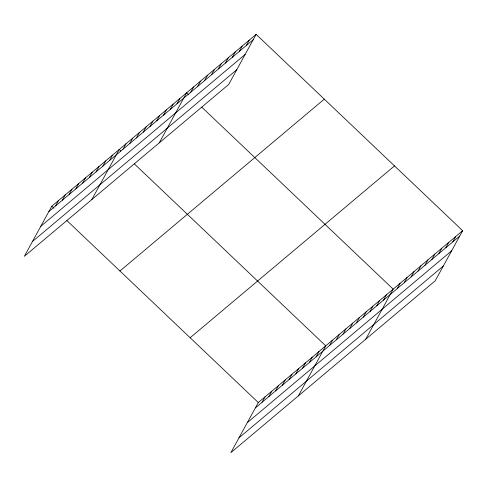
<?xml version="1.0" encoding="UTF-8"?>
<svg xmlns="http://www.w3.org/2000/svg" width="487" height="487" viewBox="0 0 487 487"><rect width="100%" height="100%" fill="white"/><g stroke="black" fill="none" stroke-linecap="round" stroke-linejoin="round"><path stroke-width="0.73" d="M256.138 34.352L51.78 206.202L24.35 256.302L228.707 84.452L256.138 34.352L462.65 230.698L435.22 280.798L230.862 452.648L258.293 402.548L462.65 230.698M55.591 205.891L58.525 200.528M62.33 200.218L65.27 194.861M69.075 194.55L72.009 189.187M75.82 188.877L78.754 183.514M82.565 183.209L85.499 177.846M89.31 177.536L92.244 172.173M96.055 171.868L98.989 166.505M102.794 166.195L105.734 160.832M109.538 160.521L112.473 155.158M91.787 199.591L119.218 149.491L120.843 151.031M123.028 149.18L125.963 143.817M129.773 143.513L132.708 138.15M136.512 137.839L139.452 132.476M143.257 132.166L146.191 126.809M150.002 126.498L152.936 121.135M156.747 120.825L159.681 115.462M163.492 115.157L166.426 109.794M170.231 109.484L173.171 104.121M176.976 103.81L179.916 98.453M159.225 142.88L186.655 92.78L188.822 94.837M190.673 92.299L193.607 86.936M197.619 86.455L200.553 81.092M204.564 80.611L207.505 75.254M211.516 74.773L214.45 69.41M218.462 68.929L221.396 63.566M225.408 63.085L228.348 57.722M232.36 57.241L235.294 51.878M239.306 51.397L242.24 46.034M246.258 45.553L249.192 40.196M262.097 402.238L265.038 396.875M268.842 396.564L271.776 391.207M275.587 390.897L278.521 385.534M282.332 385.223L285.266 379.86M289.077 379.556L292.011 374.193M295.816 373.882L298.756 368.519M302.561 368.209L305.501 362.852M309.306 362.541L312.24 357.178M316.051 356.868L318.985 351.504M298.3 395.937L325.73 345.837L134.363 163.888M329.541 345.526L332.475 340.163M336.28 339.859L339.22 334.496M343.025 334.185L345.959 328.822M349.769 328.512L352.704 323.149M356.514 322.844L359.449 317.481M363.259 317.171L366.194 311.808M369.998 311.503L372.939 306.14M376.743 305.83L379.683 300.467M383.488 300.156L386.422 294.799M365.737 339.226L393.167 289.126L201.801 107.177M397.179 288.645L400.119 283.282M404.131 282.801L407.065 277.438M411.077 276.957L414.011 271.594M418.023 271.119L420.963 265.756M424.974 265.275L427.909 259.912M431.92 259.431L434.854 254.068M438.872 253.587L441.806 248.224M445.818 247.743L448.752 242.38M452.764 241.899L455.704 236.542M48.846 211.565L253.203 39.715M40.762 226.327L245.119 54.477M32.434 241.54L236.792 69.69M119.93 270.997L324.287 99.147M190.143 337.753L394.5 165.903M255.358 407.911L459.716 236.061M247.274 422.673L451.632 250.823M238.947 437.886L443.304 266.036M51.78 206.202L53.941 208.259M66.926 220.599L258.293 402.548"/></g></svg>
